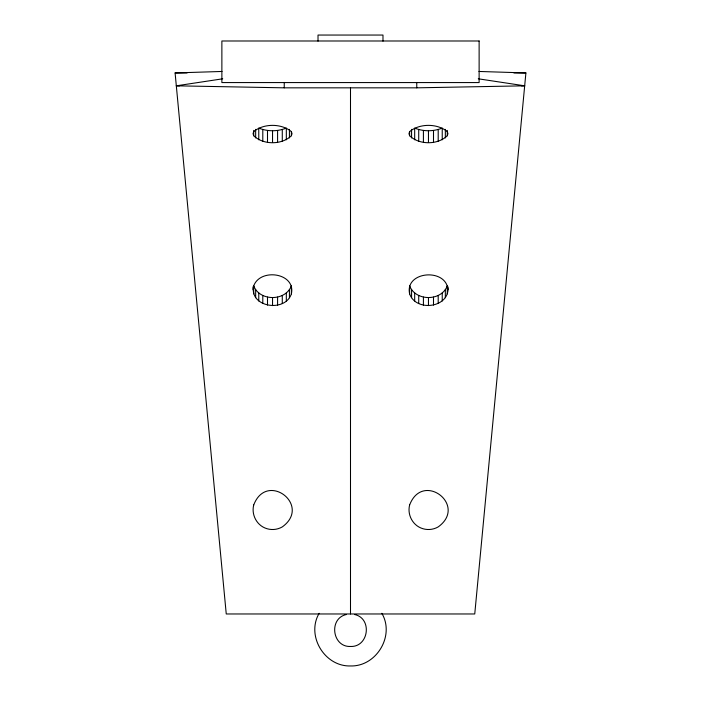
<?xml version="1.0" encoding="UTF-8"?>
<svg xmlns="http://www.w3.org/2000/svg" width="701" height="701" viewBox="0 0 701 701"><rect width="100%" height="100%" fill="white"/><g stroke="black" fill="none" stroke-linecap="round" stroke-linejoin="round"><path stroke-width="1.05" d="M478.976 71.458L525.899 72.939L474.752 613.971L226.248 613.971L175.101 72.939L222.024 71.458M291.371 293.877C296.032 272.934 260.351 267.721 253.718 285.868C248.873 307.169 285.044 312.961 291.371 293.877L291.371 285.877C285.5 301.421 259.58 301.421 253.718 285.877L253.718 293.877M447.948 289.776C446.362 267.686 404.486 271.085 409.629 293.877C416.166 312.453 450.244 307.686 447.948 286.77M291.371 135.749L292.037 133.663L291.371 131.586C281.381 123.297 263.699 123.297 253.718 131.586L253.052 133.663L253.718 135.749C263.19 145.063 281.89 145.063 291.371 135.749L291.371 131.481M447.282 135.749L447.948 133.663L447.282 131.586C437.301 123.297 419.619 123.297 409.629 131.586L408.963 133.663L409.629 135.749C419.11 145.063 437.81 145.063 447.282 135.749L447.282 130.412M319.157 613.314C305.934 635.693 324.589 666.739 350.5 665.95C376.411 666.739 395.066 635.693 381.843 613.314M409.629 293.877L409.629 285.877C415.5 301.421 441.42 301.421 447.282 285.877L447.282 293.877M346.294 614.532C328.427 618.475 332.221 647.277 350.5 646.462C368.779 647.277 372.573 618.475 354.706 614.532M258.765 139.806L258.765 128.064C267.458 131.639 277.631 131.639 286.323 128.064L286.323 139.806M414.677 139.806L414.677 128.064C423.369 131.639 433.542 131.639 442.235 128.064L442.235 139.806M478.275 78.801L524.681 85.82L416.762 87.835L284.238 87.835L176.319 85.82L222.725 78.801M175.101 72.939L187.097 72.939M513.894 72.939L525.899 72.939M176.319 85.82L179.579 85.82M521.413 85.82L524.681 85.82M445.337 129.361L445.337 137.904M445.337 289.697L445.337 297.697M442.235 292.983L442.235 300.983M438.204 129.527L438.204 141.269M438.204 295.498L438.204 303.507M433.498 130.439L433.498 142.189M433.498 297.084L433.498 305.084M428.46 130.754L428.46 142.496M428.46 297.627L428.46 305.627M423.413 130.439L423.413 142.189M423.413 297.084L423.413 305.084M418.716 129.527L418.716 141.269M418.716 295.498L418.716 303.507M416.762 82.438L416.762 87.835M414.677 292.983L414.677 300.983M411.575 129.361L411.575 137.904M411.575 289.697L411.575 297.697M409.629 131.481L409.629 135.749M382.983 41.149L382.983 35.05L318.017 35.05L318.017 41.149M350.5 87.713L350.5 613.971M289.425 129.361L289.425 137.904M289.425 289.697L289.425 297.697M286.323 292.983L286.323 300.983M284.238 82.438L284.238 87.835M282.284 129.527L282.284 141.269M282.284 295.498L282.284 303.507M277.587 130.439L277.587 142.189M277.587 297.084L277.587 305.084M272.54 130.754L272.54 142.496M272.54 297.627L272.54 305.627M267.502 130.439L267.502 142.189M267.502 297.084L267.502 305.084M262.796 129.527L262.796 141.269M262.796 295.498L262.796 303.507M258.765 292.983L258.765 300.983M255.663 129.361L255.663 137.904M255.663 289.697L255.663 297.697M253.718 130.412L253.718 135.749M253.052 286.77L253.052 289.776M253.718 504.983C251.536 513.316 255.366 522.552 262.796 526.907A19.269 19.015 0 0 0 282.293 526.907C312.068 505.368 266.818 470.643 253.718 504.983M409.629 504.983C407.447 513.316 411.277 522.552 418.716 526.907A19.269 19.015 0 0 0 438.204 526.907C467.979 505.368 422.729 470.643 409.629 504.983M479.125 40.991L221.875 40.991L221.875 82.569L479.125 82.569L479.125 40.991"/></g></svg>
